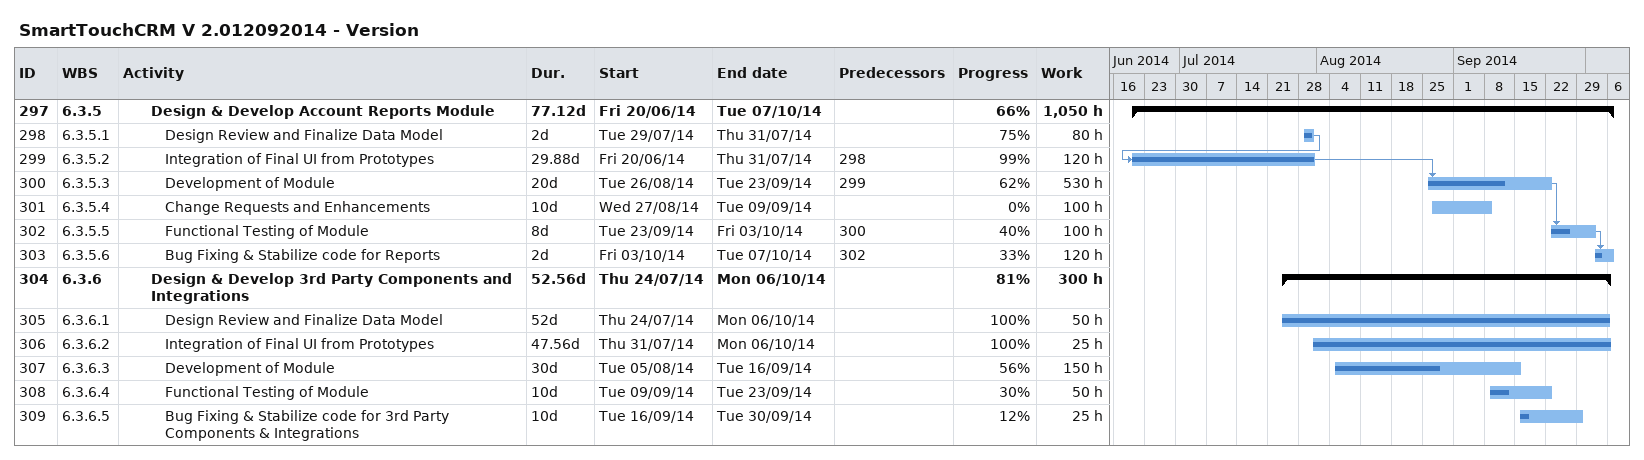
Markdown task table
SmartTouchCRM V 2.012092014 - Version

| ID | WBS | Task | Duration | Start | Finish | Predecessors | % complete | Work (h) |
|---|---|---|---|---|---|---|---|---|
| 297 | 6.3.5 | **Design & Develop Account Reports Module** | 77.12d | 2014-06-20 | 2014-10-07 |  | 66 | 1050 |
| 298 | 6.3.5.1 | Design Review and Finalize Data Model | 2d | 2014-07-29 | 2014-07-31 |  | 75 | 80 |
| 299 | 6.3.5.2 | Integration of Final UI from Prototypes | 29.88d | 2014-06-20 | 2014-07-31 | 298 | 99 | 120 |
| 300 | 6.3.5.3 | Development of Module | 20d | 2014-08-26 | 2014-09-23 | 299 | 62 | 530 |
| 301 | 6.3.5.4 | Change Requests and Enhancements | 10d | 2014-08-27 | 2014-09-09 |  | 0 | 100 |
| 302 | 6.3.5.5 | Functional Testing of Module | 8d | 2014-09-23 | 2014-10-03 | 300 | 40 | 100 |
| 303 | 6.3.5.6 | Bug Fixing & Stabilize code for Reports | 2d | 2014-10-03 | 2014-10-07 | 302 | 33 | 120 |
| 304 | 6.3.6 | **Design & Develop 3rd Party Components and Integrations** | 52.56d | 2014-07-24 | 2014-10-06 |  | 81 | 300 |
| 305 | 6.3.6.1 | Design Review and Finalize Data Model | 52d | 2014-07-24 | 2014-10-06 |  | 100 | 50 |
| 306 | 6.3.6.2 | Integration of Final UI from Prototypes | 47.56d | 2014-07-31 | 2014-10-06 |  | 100 | 25 |
| 307 | 6.3.6.3 | Development of Module | 30d | 2014-08-05 | 2014-09-16 |  | 56 | 150 |
| 308 | 6.3.6.4 | Functional Testing of Module | 10d | 2014-09-09 | 2014-09-23 |  | 30 | 50 |
| 309 | 6.3.6.5 | Bug Fixing & Stabilize code for 3rd Party Components & Integrations | 10d | 2014-09-16 | 2014-09-30 |  | 12 | 25 |
